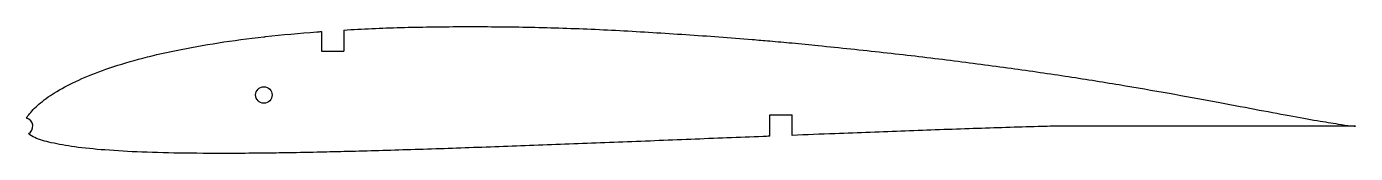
# Model space of a CAD drawing. Extents: x -114 to 136, y -1 to 23.
import ezdxf

# ---------------------------------------------------------------- set-up
doc = ezdxf.new("R2010")
doc.units = 0
doc.layers.add('VISIBLE', color=7, linetype='CONTINUOUS')

msp = doc.modelspace()

# ---------------------------------------------------------------- linework, layer by layer
at = {"layer": 'VISIBLE'}
for p, q in [((-54.2, 22.64), (-54.2, 18.64)), ((-58.4, 22.36), (-58.4, 18.64)), ((-58.4, 18.64), (-54.2, 18.64)), ((25.8, 2.67), (25.8, 6.67)), ((25.8, 6.67), (30, 6.67)), ((30, 2.83), (30, 6.67)), ((135.63, 4.54), (78.45, 4.54))]:
    msp.add_line(p, q, dxfattribs=at)
msp.add_circle((-69.2, 10.43), 1.55, dxfattribs=at)
msp.add_arc((-114.2, 4.54), 1.6, 299.8446, 74.3699, dxfattribs=at)
for points, knots in [([(-54.2, 22.64), (-52.45, 22.75), (-47.11, 23.03), (-37.91, 23.29), (-26.44, 23.31), (-14.54, 23.12), (-6.45, 22.77), (-2.37, 22.55)], [0.1506513, 0.1506513, 0.1506513, 0.1506513, 0.1603354, 0.18001075, 0.20014302, 0.22065118, 0.24141409, 0.24141409, 0.24141409, 0.24141409]), ([(-2.37, 22.55), (-2.37, 22.55), (1.76, 22.33), (10.05, 21.81), (19.46, 21.14), (24.7, 20.69), (25.8, 20.59)], [0.24141409, 0.24141409, 0.24141409, 0.24141409, 0.24141412, 0.26236451, 0.28336812, 0.28893269, 0.28893269, 0.28893269, 0.28893269]), ([(-113.77, 6.08), (-113.61, 6.35), (-112.87, 7.35), (-111.16, 9.06), (-108.05, 11.22), (-103.94, 13.35), (-98.81, 15.37), (-92.71, 17.23), (-85.64, 18.89), (-77.77, 20.3), (-72.11, 21.05), (-69.2, 21.38)], [0.0050779, 0.0050779, 0.0050779, 0.0050779, 0.0086736, 0.0188475, 0.0303565, 0.0431363, 0.057069, 0.0720777, 0.0880821, 0.1049901, 0.1221281, 0.1221281, 0.1221281, 0.1221281]), ([(-69.2, 21.38), (-69.09, 21.39), (-65.85, 21.75), (-62.25, 22.08), (-58.68, 22.34), (-58.4, 22.36)], [0.12212809, 0.12212809, 0.12212809, 0.12212809, 0.12273343, 0.14121166, 0.14282945, 0.14282945, 0.14282945, 0.14282945]), ([(30, 20.21), (31.64, 20.05), (37.38, 19.49), (47.1, 18.48), (58.98, 17.08), (70.39, 15.58), (81.23, 14.03), (91.37, 12.4), (100.75, 10.78), (109.26, 9.2), (116.82, 7.78), (123.28, 6.56), (128.51, 5.62), (132.45, 4.98), (134.69, 4.64), (135.8, 4.55), (135.8, 4.54)], [0.2960274, 0.2960274, 0.2960274, 0.2960274, 0.3043442, 0.3251635, 0.3457228, 0.3658885, 0.3855521, 0.4046018, 0.4229435, 0.4404327, 0.4569228, 0.4721671, 0.4859147, 0.4977269, 0.5069951, 0.5124763, 0.5124763, 0.5124763, 0.5124763]), ([(-69.2, -0.52), (-71.1, -0.54), (-76.17, -0.58), (-83.92, -0.55), (-92.02, -0.37), (-98.94, 0.03), (-104.64, 0.59), (-109.02, 1.36), (-111.93, 2.17), (-113.08, 2.87), (-113.4, 3.16)], [0.8859117, 0.8859117, 0.8859117, 0.8859117, 0.8964693, 0.9144919, 0.9314054, 0.9470488, 0.961261, 0.9738176, 0.9845168, 0.9902053, 0.9902053, 0.9902053, 0.9902053]), ([(25.8, 2.67), (25.39, 2.65), (20.45, 2.46), (10.97, 2.08), (-2.6, 1.53), (-15.98, 1.03), (-29, 0.54), (-41.53, 0.12), (-49.82, -0.12), (-53.96, -0.22), (-54.2, -0.23)], [0.7270861, 0.7270861, 0.7270861, 0.7270861, 0.7290684, 0.7509976, 0.7729026, 0.7946532, 0.8161171, 0.8371643, 0.8576658, 0.8589087, 0.8589087, 0.8589087, 0.8589087]), ([(78.45, 4.54), (77.71, 4.52), (72.98, 4.39), (63.99, 4.11), (51.23, 3.65), (39.83, 3.22), (32.7, 2.94), (30, 2.83)], [0.63979699, 0.63979699, 0.63979699, 0.63979699, 0.64365006, 0.66440064, 0.68564058, 0.7072362, 0.72030246, 0.72030246, 0.72030246, 0.72030246]), ([(-58.4, -0.33), (-60.49, -0.37), (-64.12, -0.45), (-67.68, -0.5), (-69.2, -0.52)], [0.86632628, 0.86632628, 0.86632628, 0.86632628, 0.8774733, 0.88591174, 0.88591174, 0.88591174, 0.88591174])]:
    msp.add_open_spline(points, degree=3, knots=knots, dxfattribs=at)
for points in [[(25.8, 20.59), (27.2, 20.47), (28.61, 20.34), (30, 20.21)], [(135.8, 4.54), (135.8, 4.54), (135.74, 4.54), (135.63, 4.54)], [(-54.2, -0.23), (-55.61, -0.26), (-57.01, -0.3), (-58.4, -0.33)]]:
    msp.add_open_spline(points, degree=3, dxfattribs=at)

doc.saveas('drawing.dxf')
